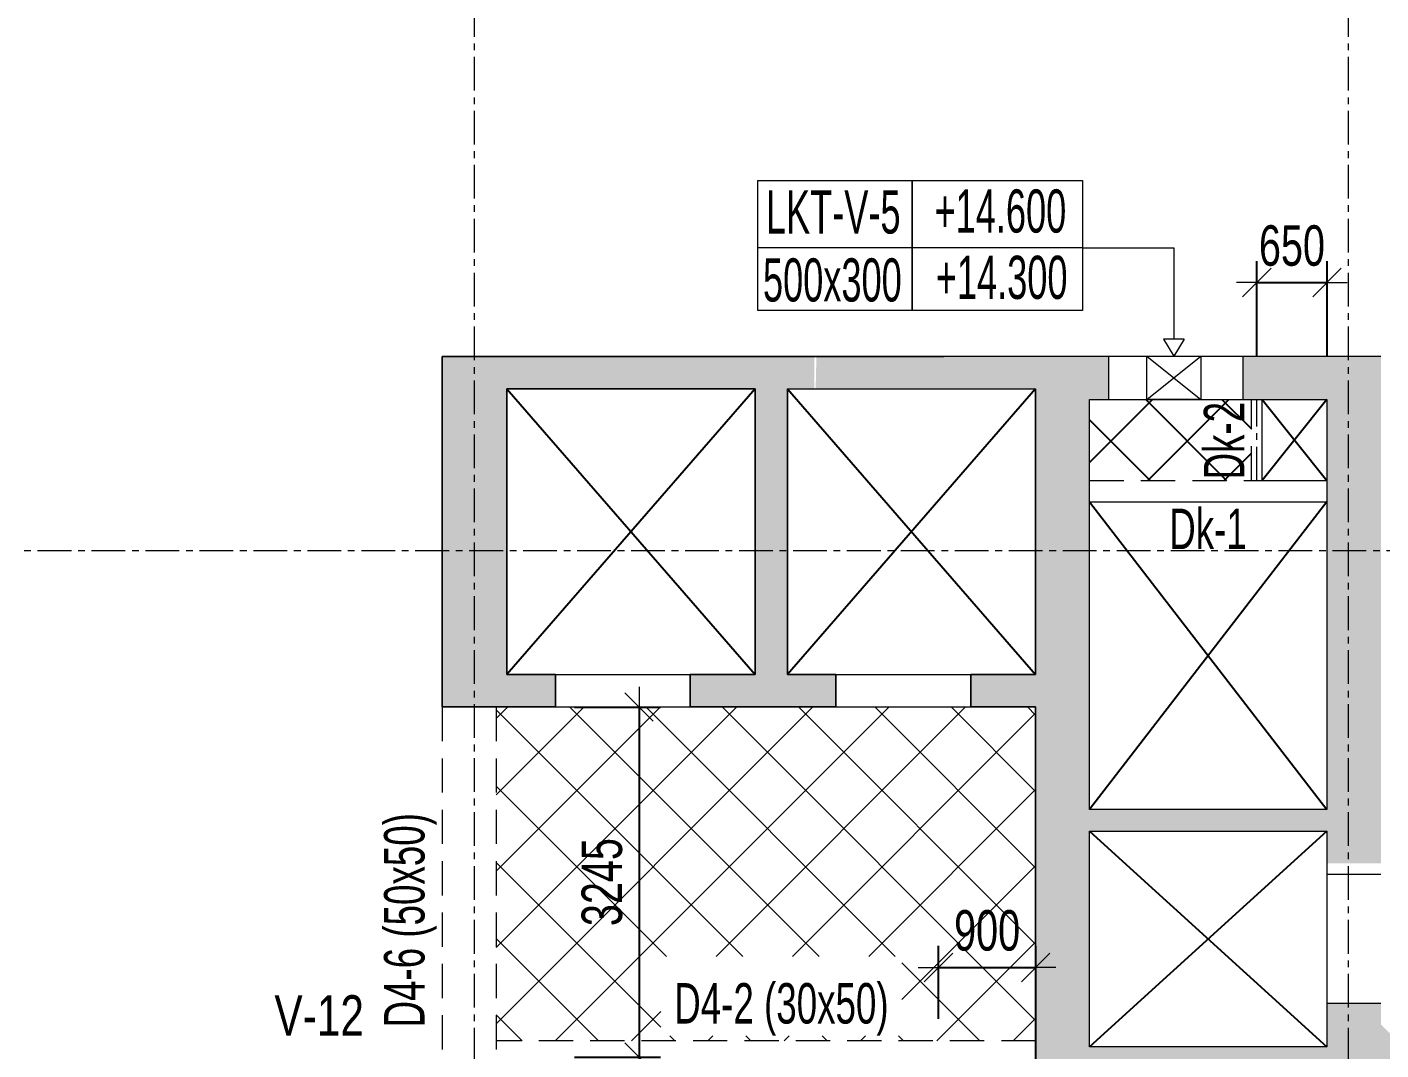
# Model space of a CAD drawing. Header units: millimetres. Extents: x 217991 to 313900, y 2625501 to 2818210.
# Drawn here: x 252753 to 265300, y 2673606 to 2683088 of the extents above; entities that cross this region are included whole.
import ezdxf
from ezdxf.enums import TextEntityAlignment as Align

# ---------------------------------------------------------------- set-up
doc = ezdxf.new("R2010")
doc.units = ezdxf.units.MM
doc.header["$LTSCALE"] = 50
doc.header["$MEASUREMENT"] = 0
doc.linetypes.add('CENTER', pattern=[2, 1.25, -0.25, 0.25, -0.25])
doc.linetypes.add('HIDDEN', pattern=[9.525, 6.35, -3.175])
doc.layers.get('Defpoints').update_dxf_attribs({"lineweight": 9})
for name, color, linetype, lineweight in [('CDC- COT', 4, 'Continuous', 0), ('CDC- DAM', 3, 'Continuous', 5), ('CDC- HATCH', 8, 'Continuous', 0), ('CDC- TRUC', 5, 'CENTER', 15), ('Dim', 8, 'Continuous', 15), ('Dim-off', 8, 'Continuous', 15), ('LKT-M&E', 6, 'Continuous', 18)]:
    doc.layers.add(name, color=color, linetype=linetype, lineweight=lineweight)
for name, color, linetype in [('CDC-SAN', 3, 'Continuous'), ('CHI', 1, 'Continuous'), ('KCS_TEXT_TEN DAM', 2, 'Continuous'), ('KCS_TEXT_TEN_COT', 3, 'Continuous')]:
    doc.layers.add(name, color=color, linetype=linetype)
doc.styles.add('ARIAL_3', font='arial_1.ttf', dxfattribs={"width": 0.85})
doc.styles.add('KCS_SMTEXT', font='arial_1.ttf', dxfattribs={"width": 0.7})
doc.styles.add('VN simplex', font='arial_1.ttf', dxfattribs={"width": 0.7})
doc.dimstyles.new('DIM A1 1-150 (Time City)', dxfattribs={"dimtxt": 375, "dimasz": 1.25, "dimexe": 200, "dimexo": 0, "dimgap": 150, "dimtad": 1, "dimdec": 1, "dimzin": 13, "dimdsep": 46, "dimtxsty": 'VN simplex', "dimblk1": 'D', "dimblk2": 'D', "dimsah": 1, "dimcen": 0, "dimdle": 50, "dimclrd": 1, "dimclre": 1, "dimclrt": 2, "dimadec": 0, "dimazin": 0, "dimtfac": 1, "dimtdec": 1, "dimtix": 1, "dimtmove": 2, "dimatfit": 3, "dimldrblk": 'D', "dimfxl": 1, "dimtolj": 1, "dimtzin": 13, "dimarcsym": 0})

# ---------------------------------------------------------------- blocks, each defined once
blk = doc.blocks.new('cot vach loi tang 3 new')
at = {"layer": 'CDC- COT'}
h = blk.add_hatch(dxfattribs=at)
h.set_pattern_fill('BT-01', color=8, scale=100, pattern_type=2)
h.set_pattern_definition([(50, (-50871.1, -527186.5), (717.2602, -62.7521), [75, -825]), (355, (-50871.1, -527186.5), (-138.7513, 752.1921), [60, -660]), (100.4514, (-50811.3, -527191.7), (578.5094, 689.4395), [63.7402, -701.1421]), (46.1842, (-50871.1, -526986.5), (1067.241, -165.519), [112.5, -1237.5]), (96.6356, (-50782.2, -527000.3), (934.6627, 974.118), [95.6103, -1051.713]), (351.1842, (-50871.1, -526986.5), (934.662, 974.1186), [90, -990]), (21, (-50771.1, -527036.5), (596.907, -402.6189), [75, -825]), (326, (-50771.1, -527036.5), (243.3153, 725.15), [60, -660]), (71.4514, (-50721.35, -527070.05), (840.2226, 322.5305), [63.7402, -701.1421]), (37.5, (-50871.1, -527186.5), (12.15986, 332.89385), [0, -652, 0, -670, 0, -662.5]), (7.5, (-50871.1, -527186.5), (263.06954, 394.4117), [0, -382, 0, -637, 0, -252.5]), (327.5, (-51094.1, -527186.5), (533.82244, -22.55487), [0, -250, 0, -780, 0, -1035]), (317.5, (-51194.1, -527186.5), (583.1862, 100.105), [0, -325, 0, -518, 0, -735]), (45, (-50871.1, -527186.5), (-300.5204, 300.5204), []), (45, (-50871.1, -527064), (-300.5204, 300.5204), [])])
h.paths.add_polyline_path([(83007, -252043), (83007, -251543), (82007, -251543), (82007, -252043)])
h.paths.add_polyline_path([(67557, -244893), (67557, -244593), (67107, -244593), (67107, -241943), (69407, -241943), (69407, -244593), (68807, -244593), (68807, -244893), (70157, -244893), (70157, -244593), (69707, -244593), (69707, -241943), (69957, -241943), (69957, -241643), (66507, -241643), (66507, -244893)])
h.paths.add_polyline_path([(78156, -254743), (85107, -254743), (85107, -251543), (84207, -251543), (84207, -252043), (84607, -252043), (84607, -254243), (80407, -254243), (80407, -252043), (80807, -252043), (80807, -251543), (80107, -251543), (80107, -254243), (77798, -254243), (77541, -253986), (77187, -254340), (77909, -255061)])
h.paths.add_polyline_path([(76777, -249404), (76565, -249616), (77202, -250253), (77414, -250041)], flags=17)
h.paths.add_polyline_path([(73927, -241643), (73927, -242043), (74707, -242043), (74707, -245843), (72507, -245843), (72507, -242043), (72687, -242043), (72687, -241643), (69976, -241643), (69969, -241943), (72007, -241943), (72007, -244593), (71407, -244593), (71407, -244893), (72007, -244893), (72007, -248517), (71686, -248839), (72040, -249192), (72507, -248724), (72507, -248243), (74909, -248243), (75080, -248414), (73171, -250323), (76530, -253682), (78439, -251773), (78709, -252043), (79177, -252043), (79177, -251543), (78916, -251543), (78262, -250889), (78050, -251101), (78368, -251419), (76671, -253117), (73701, -250147), (75434, -248485), (75717, -248768), (75929, -248556), (75207, -247834), (75207, -247643), (74707, -247643), (74707, -248043), (72507, -248043), (72507, -246043), (74707, -246043), (74707, -246343), (75207, -246343), (75207, -241643)])
for p, q in [((69407, -241943), (67107, -241943)), ((67107, -241943), (69407, -241943)), ((69407, -244593), (69407, -241943)), ((69407, -241943), (69407, -244593)), ((69707, -241943), (69707, -244593)), ((69707, -244593), (69707, -241943)), ((69707, -241943), (72007, -241943)), ((72007, -244593), (72007, -241943)), ((72007, -241943), (72007, -244593)), ((68807, -244893), (68807, -244593)), ((68807, -244593), (69407, -244593)), ((69407, -244593), (68807, -244593)), ((68807, -244593), (68807, -244893)), ((69707, -244593), (70157, -244593)), ((70157, -244593), (69707, -244593)), ((70157, -244593), (70157, -244893)), ((70157, -244893), (70157, -244593)), ((71407, -244893), (71407, -244593)), ((71407, -244593), (72007, -244593)), ((72007, -244593), (71407, -244593)), ((71407, -244593), (71407, -244893)), ((70157, -244893), (68807, -244893)), ((68807, -244893), (70157, -244893)), ((72007, -244893), (71407, -244893)), ((71407, -244893), (72007, -244893)), ((72007, -248517), (72007, -244893)), ((72007, -244893), (72007, -248220))]:
    blk.add_line(p, q, dxfattribs=at)
for points in [[(71157, -241643), (66507, -241643), (66507, -244893), (67007, -244893), (66507, -244893), (66507, -241643)], [(66507, -244893), (67557, -244893), (67557, -244593), (67107, -244593), (67107, -244593), (67107, -244593), (67107, -241943), (67107, -244593), (67107, -244593), (67107, -244593), (67557, -244593), (67557, -244893)]]:
    blk.add_lwpolyline(points, close=True, dxfattribs=at)
for points in [[(75207, -247643), (74707, -247643), (74707, -248043), (72507, -248043), (72507, -246043), (74707, -246043), (74707, -246443), (75207, -246443)], [(75207, -241643), (73927, -241643), (73927, -242043), (74707, -242043), (74707, -243443), (74707, -243443), (74707, -243743), (74707, -243743), (74707, -245843), (72507, -245843), (72507, -243743), (72507, -243743), (72507, -243443), (72507, -243443), (72507, -242043), (72687, -242043), (72687, -241643), (71157, -241643)]]:
    blk.add_lwpolyline(points, dxfattribs=at)
blk = doc.blocks.new('D')
at = {"layer": 'Dim', "color": 3}
blk.add_line((106, 106), (-106, -106), dxfattribs=at)
at = {"layer": 'Dim'}
blk.add_line((150, 0), (-150, 0), dxfattribs=at)
blk = doc.blocks.new('*D80')
at = {"layer": 'Defpoints', "color": 0, "ltscale": 0.5, "transparency": 16777216}
for p in [(257826, 2676785), (257826, 2673540), (258424, 2673540)]:
    blk.add_point(p, dxfattribs=at)
at = {"layer": 'Dim-off', "color": 1, "lineweight": -2, "ltscale": 0.5, "transparency": 16777216}
for p, q in [((257826, 2676785), (258624, 2676785)), ((258424, 2676784), (258424, 2673541)), ((257826, 2673540), (258624, 2673540))]:
    blk.add_line(p, q, dxfattribs=at)
at = {"layer": 'Dim-off', "color": 1, "lineweight": -2, "ltscale": 0.5, "transparency": 16777216, "xscale": 1.25, "yscale": 1.25, "zscale": 1.25}
for p, rotation in [((258424, 2676785), 90), ((258424, 2673540), 270)]:
    blk.add_blockref('D', p, dxfattribs=dict(at, rotation=rotation))
at = {"layer": 'Dim-off', "color": 2, "ltscale": 0.5, "transparency": 16777216, "insert": (258082, 2675162), "char_height": 375, "attachment_point": 5, "rotation": 90, "style": 'VN simplex'}
blk.add_mtext('\\A1;3245', dxfattribs=at)
blk = doc.blocks.new('FDFDFDFDF')
at = {"layer": 'LKT-M&E', "color": 1}
for p, q in [((59184, 1535297), (56173, 1535297)), ((59184, 1535297), (60029, 1535297, 0)), ((60029, 1535297, 0), (60029, 1534449, 0)), ((60124, 1534449, 0), (59934, 1534449, 0)), ((59934, 1534449, 0), (60029, 1534291)), ((60124, 1534449, 0), (60029, 1534291))]:
    blk.add_line(p, q, dxfattribs=at)
at = {"layer": 'LKT-M&E', "color": 6}
for p, q in [((59779, 1534291), (60279, 1533891)), ((59779, 1533891), (60279, 1534291))]:
    blk.add_line(p, q, dxfattribs=at)
at = {"layer": 'LKT-M&E', "color": 1}
for points in [[(56173, 1535921), (57605, 1535921), (57605, 1534716), (56173, 1534716)], [(57605, 1535921), (59184, 1535921), (59184, 1534716), (57605, 1534716)]]:
    blk.add_lwpolyline(points, close=True, dxfattribs=at)
at = {"layer": 'LKT-M&E', "color": 6}
blk.add_lwpolyline([(60279, 1533891), (59779, 1533891), (59779, 1534291), (60279, 1534291)], close=True, dxfattribs=at)
at = {"layer": 'LKT-M&E', "color": 6, "style": 'KCS_SMTEXT', "width": 0.6}
for s, p in [('LKT-V-5', (56249, 1535429, 0)), ('500x300', (56222, 1534799, 0))]:
    blk.add_text(s, height=400, dxfattribs=at).set_placement(p)
blk = doc.blocks.new('*D229')
at = {"layer": 'Defpoints', "color": 0, "ltscale": 0.5, "transparency": 16777216}
for p in [(123546, 2603289), (122646, 2602814), (123546, 2602309)]:
    blk.add_point(p, dxfattribs=at)
at = {"layer": 'Dim-off', "color": 1, "lineweight": -2, "ltscale": 0.5, "transparency": 16777216}
for p, q in [((122646, 2602814), (122646, 2603489)), ((123546, 2602309), (123546, 2603489)), ((122647, 2603289), (123544, 2603289))]:
    blk.add_line(p, q, dxfattribs=at)
at = {"layer": 'Dim-off', "color": 1, "lineweight": -2, "ltscale": 0.5, "transparency": 16777216, "xscale": 1.25, "yscale": 1.25, "zscale": 1.25, "rotation": 180}
blk.add_blockref('D', (122646, 2603289), dxfattribs=at)
at = {"layer": 'Dim-off', "color": 1, "lineweight": -2, "ltscale": 0.5, "transparency": 16777216, "xscale": 1.25, "yscale": 1.25, "zscale": 1.25}
blk.add_blockref('D', (123546, 2603289), dxfattribs=at)
at = {"layer": 'Dim-off', "color": 2, "ltscale": 0.5, "transparency": 16777216, "insert": (123096, 2603631), "char_height": 375, "attachment_point": 5, "style": 'VN simplex'}
blk.add_mtext('\\A1;900', dxfattribs=at)
blk = doc.blocks.new('*D238')
at = {"layer": 'Defpoints', "color": 0, "ltscale": 0.5, "transparency": 16777216}
for p in [(126246, 2609638), (125596, 2608955), (126246, 2608955)]:
    blk.add_point(p, dxfattribs=at)
at = {"layer": 'Dim-off', "color": 1, "lineweight": -2, "ltscale": 0.5, "transparency": 16777216}
for p, q in [((125596, 2608955), (125596, 2609838)), ((126246, 2608955), (126246, 2609838)), ((125594, 2609638), (125593, 2609638)), ((125596, 2609638), (126246, 2609638)), ((126247, 2609638), (126248, 2609638))]:
    blk.add_line(p, q, dxfattribs=at)
at = {"layer": 'Dim-off', "color": 1, "lineweight": -2, "ltscale": 0.5, "transparency": 16777216, "xscale": 1.25, "yscale": 1.25, "zscale": 1.25}
blk.add_blockref('D', (125596, 2609638), dxfattribs=at)
at = {"layer": 'Dim-off', "color": 1, "lineweight": -2, "ltscale": 0.5, "transparency": 16777216, "xscale": 1.25, "yscale": 1.25, "zscale": 1.25, "rotation": 180}
blk.add_blockref('D', (126246, 2609638), dxfattribs=at)
at = {"layer": 'Dim-off', "color": 2, "ltscale": 0.5, "transparency": 16777216, "insert": (125921, 2609979), "char_height": 375, "attachment_point": 5, "style": 'VN simplex'}
blk.add_mtext('\\A1;650', dxfattribs=at)
blk = doc.blocks.new('san loi 4')
at = {"layer": 'CDC- HATCH'}
h = blk.add_hatch(dxfattribs=at)
h.set_pattern_fill('ANSI37', color=8, scale=4000)
h.set_pattern_definition([(45, (-113383.8, 2842888), (-353.5534, 353.5534), []), (135, (-113383.8, 2842888), (-353.5534, -353.5534), [])])
h.paths.add_polyline_path([(120073.17, 2602655.35), (122306.24, 2602655.35), (122306.24, 2603392.81), (120073.17, 2603392.81)], flags=16)
h.paths.add_polyline_path([(118545.57, 2602608.87), (123545.57, 2602608.87), (123545.57, 2605704.57), (118545.57, 2605704.57)])
at = {"layer": 'CDC-SAN'}
h = blk.add_hatch(dxfattribs=at)
h.set_pattern_fill('ANSI37', color=8, scale=4000)
h.set_pattern_definition([(45, (-113383.8, 2743597), (-353.5534, 353.5534), []), (135, (-113383.8, 2743597), (-353.5534, -353.5534), [])])
h.paths.add_polyline_path([(124045.57, 2607804.57), (125545.57, 2607804.57), (125545.57, 2608554.57), (125465.57, 2608554.57), (124225.57, 2608554.57), (124045.57, 2608554.57)])
at = {"layer": 'CDC- DAM'}
for p, q in [((125465.57, 2608954.57), (124225.57, 2608954.57)), ((124225.57, 2608554.57), (125465.57, 2608554.57)), ((125645.57, 2607804.57), (125645.57, 2608554.57)), ((125645.57, 2607804.57), (126245.57, 2607804.57)), ((124045.57, 2607604.57), (126245.57, 2607604.57)), ((119095.57, 2606004.57), (120345.57, 2606004.57)), ((121695.57, 2606004.57), (122945.57, 2606004.57)), ((119095.57, 2605704.57), (120345.57, 2605704.57)), ((121695.57, 2605704.57), (122945.57, 2605704.57)), ((126245.57, 2604154.57), (126245.57, 2602954.57))]:
    blk.add_line(p, q, dxfattribs=at)
at = {"layer": 'CDC- DAM', "linetype": 'HIDDEN'}
for p, q in [((125545.57, 2607804.57), (125545.57, 2608554.57)), ((124045.57, 2607804.57), (125645.57, 2607804.57)), ((118045.57, 2605704.57), (118045.57, 2601046.8)), ((118545.57, 2605704.57), (118545.57, 2601046.8)), ((123545.57, 2602608.87), (118545.57, 2602608.87))]:
    blk.add_line(p, q, dxfattribs=at)
at = {"layer": 'CDC- TRUC', "ltscale": 5}
blk.add_line((125595.57, 2607804.57), (125595.57, 2608554.57), dxfattribs=at)
at = {"layer": 'CHI', "color": 1}
for p, q in [((118645.57, 2608654.57), (120945.57, 2606004.57)), ((120945.57, 2608654.57), (118645.57, 2606004.57)), ((121245.57, 2608654.57), (123545.57, 2606004.57)), ((123545.57, 2608654.57), (121245.57, 2606004.57)), ((125645.57, 2608554.57), (126245.57, 2607804.57)), ((126245.57, 2608554.57), (125645.57, 2607804.57)), ((126245.57, 2607604.57), (124045.57, 2604754.57)), ((124045.57, 2607604.57), (126245.57, 2604754.57)), ((124045.57, 2604554.57), (126245.57, 2602554.57)), ((126245.57, 2604554.57), (124045.57, 2602554.57))]:
    blk.add_line(p, q, dxfattribs=at)
at = {"layer": 'KCS_TEXT_TEN DAM', "ltscale": 0.5, "style": 'ARIAL_3', "width": 0.65}
blk.add_text('Dk-2', height=375, rotation=90, dxfattribs=at).set_placement((125479.71, 2608172.7), align=Align.CENTER)
blk.add_text('Dk-1 ', height=375, dxfattribs=at).set_placement((125190.21, 2607168.07), align=Align.CENTER)
at = {"layer": 'Dim-off', "color": 1, "ltscale": 0.5}
for base, p1, p2, picture, middle in [((126245.57, 2609637.76), (125595.57, 2608954.57), (126245.57, 2608954.57), '*D238', (125920.57, 2609979.22)), ((123545.57, 2603289.47), (122645.6, 2602814.27), (123545.57, 2602308.87), '*D229', (123095.59, 2603630.94))]:
    dim = blk.add_linear_dim(base=base, p1=p1, p2=p2, dimstyle='DIM A1 1-150 (Time City)', dxfattribs=at)
    dim.commit()
    dim.dimension.update_dxf_attribs({"geometry": picture, "text_midpoint": middle})

msp = doc.modelspace()

# ---------------------------------------------------------------- linework, layer by layer
at = {"layer": 'CDC- DAM'}
for p, q in [((261549.56, 2680035.49), (260349.56, 2680035.49)), ((260349.56, 2679735.49), (261549.56, 2679735.49))]:
    msp.add_line(p, q, dxfattribs=at)
at = {"layer": 'CDC- TRUC', "ltscale": 5}
for p, q in [((256899.56, 2642498.47), (256899.56, 2698859.23)), ((264999.56, 2642498.47), (264999.56, 2698859.23)), ((228851.14, 2678235.49), (294103.01, 2678235.49))]:
    msp.add_line(p, q, dxfattribs=at)

# ---------------------------------------------------------------- block references
for name, p in [('cot vach loi tang 3 new', (190092.19, 2921678.42)), ('san loi 4', (138553.99, 71080.92))]:
    msp.add_blockref(name, p)
at = {"layer": 'LKT-M&E'}
msp.add_blockref('FDFDFDFDF', (203350.86, 1145744.77), dxfattribs=at)

# ---------------------------------------------------------------- texts
at = {"layer": 'KCS_TEXT_TEN DAM', "ltscale": 0.5, "style": 'ARIAL_3', "width": 0.65}
msp.add_text('D4-6 (50x50)', height=375, rotation=90, dxfattribs=at).set_placement((256436.18, 2674808.04), align=Align.CENTER)
msp.add_text('D4-2 (30x50)', height=375, dxfattribs=at).set_placement((259743.69, 2673850.89), align=Align.CENTER)
at = {"layer": 'KCS_TEXT_TEN_COT', "style": 'KCS_SMTEXT', "width": 0.75}
msp.add_text('V-12', height=375, dxfattribs=at).set_placement((255460.1, 2673738.51), align=Align.CENTER)
at = {"layer": 'LKT-M&E', "color": 6, "style": 'KCS_SMTEXT', "width": 0.6}
for s, p in [('+14.600', (261162.42, 2681182.53, 0)), ('+14.300', (261174.07, 2680567.7, 0))]:
    msp.add_text(s, height=400, dxfattribs=at).set_placement(p)

# ---------------------------------------------------------------- dimensions: what is measured, and where the dimension line sits
at = {"layer": 'Dim-off', "color": 1, "ltscale": 0.5}
dim = msp.add_linear_dim(base=(258423.82, 2673539.79), p1=(257825.88, 2676784.79), p2=(257825.88, 2673539.79), angle=90, dimstyle='DIM A1 1-150 (Time City)', dxfattribs=at)
dim.commit()
dim.dimension.update_dxf_attribs({"geometry": '*D80', "text_midpoint": (258082.22, 2675162.29)})

doc.saveas('drawing.dxf')
